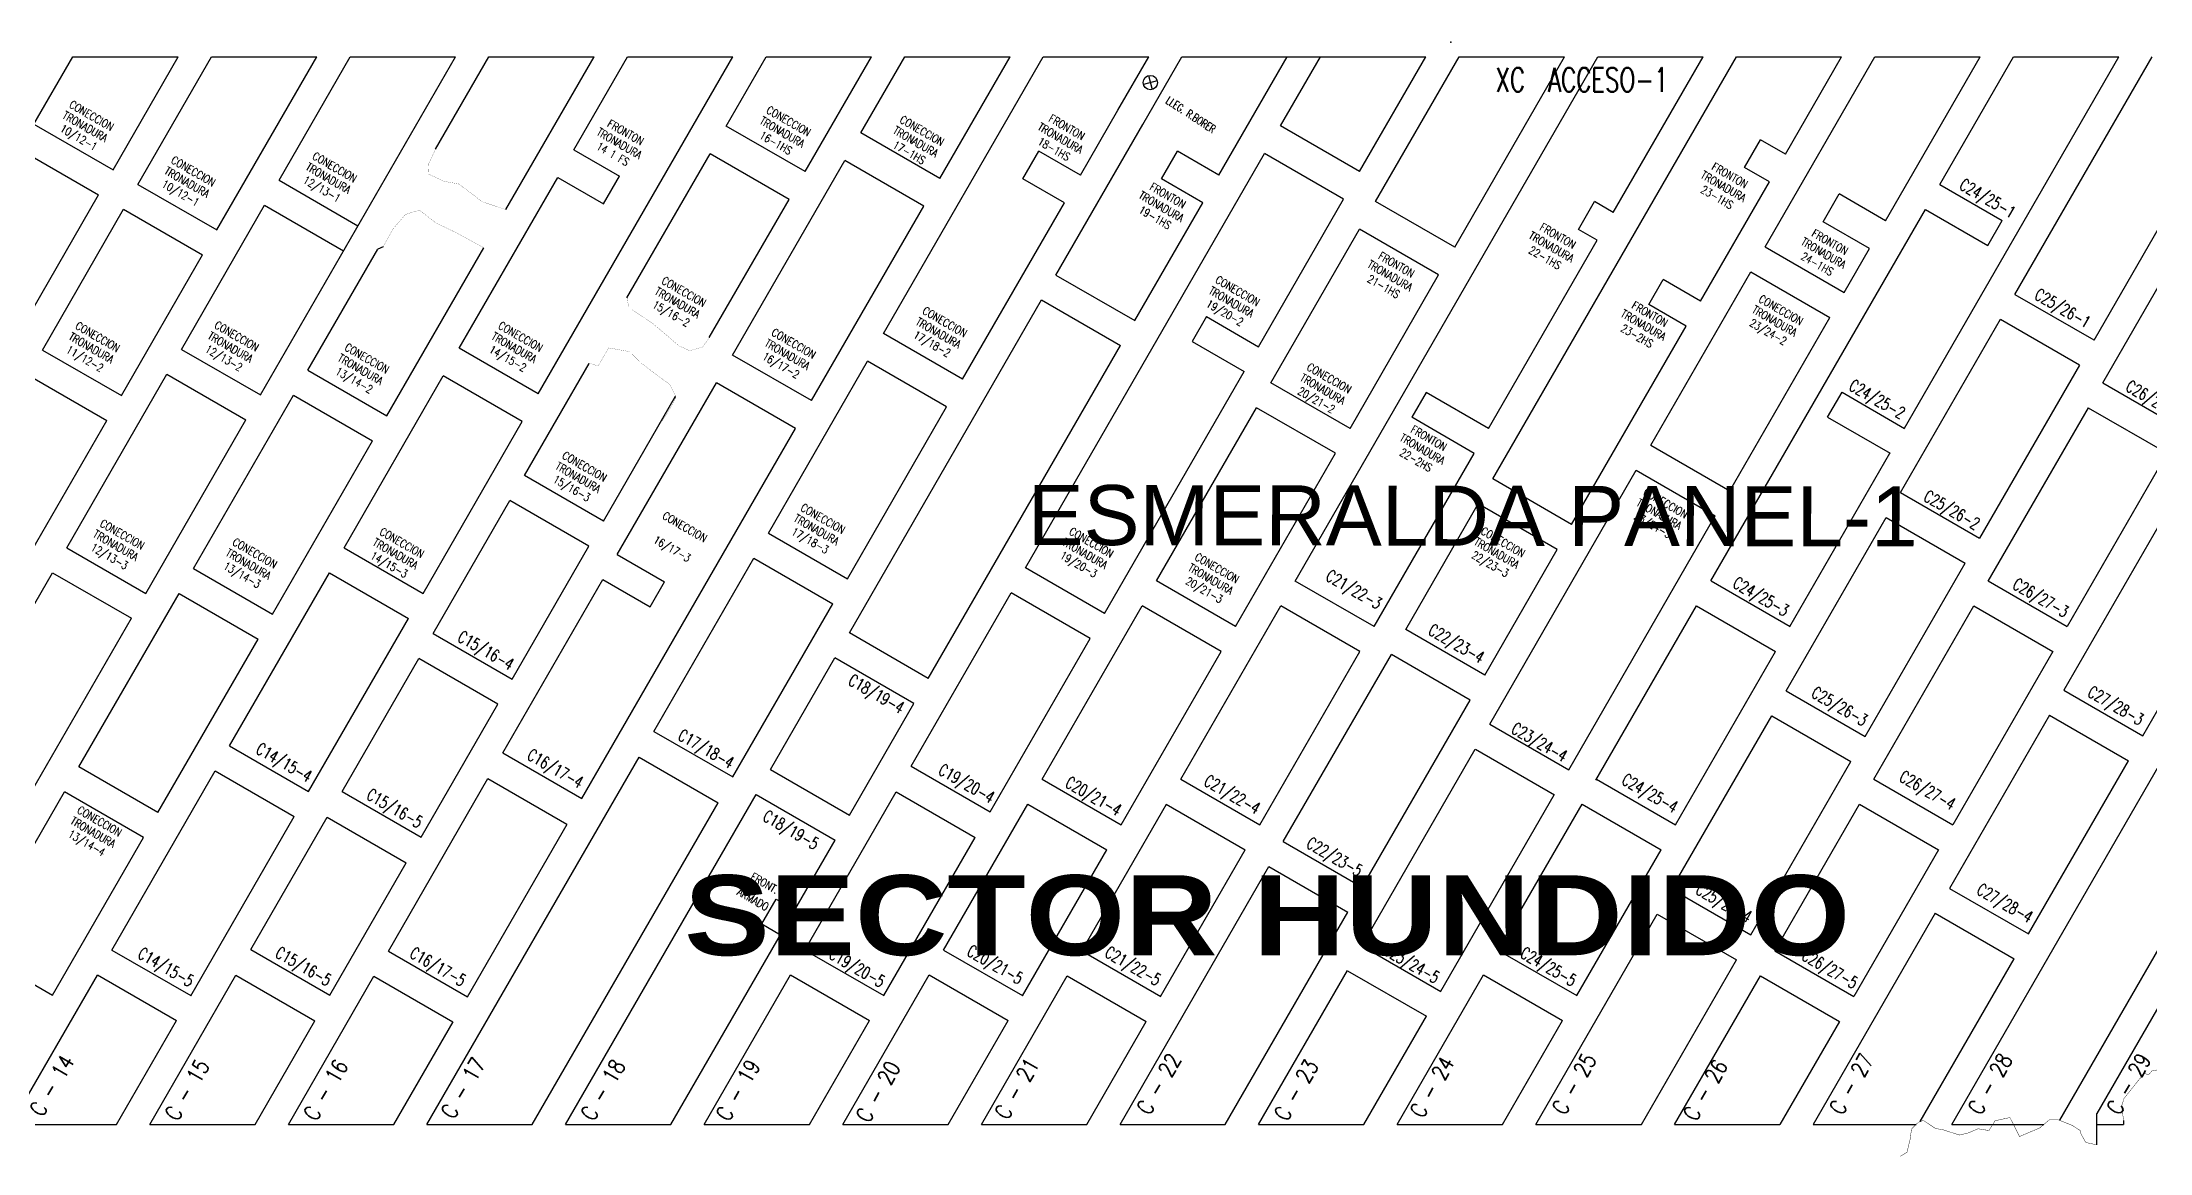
# Model space of a CAD drawing. Header units: millimetres. Extents: x -28 to 1943, y -5245 to 2752.
# Drawn here: x 1003.9 to 1267.3, y 2425.6 to 2564.3 of the extents above; entities that cross this region are included whole.
import ezdxf
from ezdxf.enums import TextEntityAlignment as Align

# ---------------------------------------------------------------- set-up
doc = ezdxf.new("R2010")
doc.units = ezdxf.units.MM
doc.linetypes.add('CONTINUA', pattern=[0])
doc.styles.add('ARIAL', font='arial.ttf')
doc.styles.add('ARIAL BLACK', font='')
doc.styles.add('ROMANS', font='romans.shx', dxfattribs={"width": 0.8})
doc.styles.add('ROMANT', font='romant.shx', dxfattribs={"height": 3})
doc.styles.get('ARIAL BLACK').set_extended_font_data('Arial Black')

msp = doc.modelspace()

# ---------------------------------------------------------------- linework, layer by layer
for points in [[(1002.875, 2554.08), (1007.745, 2562.515)], [(1002.875, 2554.08), (1007.745, 2562.515)], [(1007.745, 2562.515), (1020.911, 2562.515)], [(1007.745, 2562.515), (1020.911, 2562.515)], [(1012.75, 2548.379), (1020.911, 2562.515)], [(1012.75, 2548.379), (1020.911, 2562.515)], [(1015.868, 2546.579), (1025.068, 2562.515)], [(1015.868, 2546.579), (1025.068, 2562.515)], [(1025.068, 2562.515), (1038.234, 2562.515)], [(1025.068, 2562.515), (1038.234, 2562.515)], [(1025.742, 2540.878), (1038.234, 2562.515)], [(1025.742, 2540.878), (1038.234, 2562.515)], [(1031.16, 2520.268), (1055.552, 2562.515)], [(1031.16, 2520.268), (1055.552, 2562.515)], [(1033.49, 2547.098), (1042.39, 2562.515)], [(1033.49, 2547.098), (1042.39, 2562.515)], [(1042.39, 2562.515), (1055.552, 2562.515)], [(1042.39, 2562.515), (1055.552, 2562.515)], [(1053.034, 2550.955), (1059.708, 2562.515)], [(1053.034, 2550.955), (1059.708, 2562.515)], [(1059.708, 2562.515), (1072.872, 2562.515)], [(1059.708, 2562.515), (1072.872, 2562.515)], [(1061.848, 2543.421), (1072.872, 2562.515)], [(1061.848, 2543.421), (1072.872, 2562.515)], [(1065.89, 2520.421), (1090.193, 2562.515)], [(1065.89, 2520.421), (1090.193, 2562.515)], [(1070.319, 2550.893), (1077.029, 2562.515)], [(1070.319, 2550.893), (1077.029, 2562.515)], [(1077.029, 2562.515), (1090.193, 2562.515)], [(1077.029, 2562.515), (1090.193, 2562.515)], [(1089.358, 2553.869), (1094.35, 2562.515)], [(1089.358, 2553.869), (1094.35, 2562.515)], [(1094.35, 2562.515), (1107.515, 2562.515)], [(1094.35, 2562.515), (1107.515, 2562.515)], [(1099.232, 2548.169), (1107.515, 2562.515)], [(1099.232, 2548.169), (1107.515, 2562.515)], [(1106.181, 2553.004), (1111.672, 2562.515)], [(1106.181, 2553.004), (1111.672, 2562.515)], [(1109.037, 2527.951), (1128.993, 2562.515)], [(1109.037, 2527.951), (1128.993, 2562.515)], [(1111.672, 2562.515), (1124.836, 2562.515)], [(1111.672, 2562.515), (1124.836, 2562.515)], [(1116.054, 2547.304), (1124.836, 2562.515)], [(1116.054, 2547.304), (1124.836, 2562.515)], [(1128.993, 2562.515), (1142.156, 2562.515)], [(1128.993, 2562.515), (1142.156, 2562.515)], [(1138.315, 2555.862), (1142.156, 2562.515)], [(1138.315, 2555.862), (1142.156, 2562.515)], [(1141.433, 2554.062), (1146.313, 2562.515)], [(1141.433, 2554.062), (1146.313, 2562.515)], [(1146.313, 2562.515), (1176.791, 2562.515)], [(1146.313, 2562.515), (1176.791, 2562.515)], [(1150.942, 2547.744), (1159.47, 2562.515)], [(1150.942, 2547.744), (1159.47, 2562.515)], [(1158.641, 2553.878), (1163.627, 2562.515)], [(1158.641, 2553.878), (1163.627, 2562.515)], [(1160.465, 2497.024), (1198.276, 2562.515)], [(1160.465, 2497.024), (1198.276, 2562.515)], [(1168.513, 2548.178), (1176.791, 2562.515)], [(1168.513, 2548.178), (1176.791, 2562.515)], [(1170.513, 2544.441), (1180.948, 2562.515)], [(1170.513, 2544.441), (1180.948, 2562.515)], [(1180.391, 2538.737), (1194.119, 2562.515)], [(1180.391, 2538.737), (1194.119, 2562.515)], [(1180.948, 2562.515), (1194.119, 2562.515)], [(1180.948, 2562.515), (1194.119, 2562.515)], [(1185.144, 2509.787), (1215.586, 2562.515)], [(1185.144, 2509.787), (1215.586, 2562.515)], [(1198.276, 2562.515), (1211.429, 2562.515)], [(1198.276, 2562.515), (1211.429, 2562.515)], [(1200.205, 2543.074), (1211.429, 2562.515)], [(1200.205, 2543.074), (1211.429, 2562.515)], [(1215.586, 2562.515), (1228.741, 2562.515)], [(1215.586, 2562.515), (1228.741, 2562.515)], [(1219.192, 2538.775), (1232.898, 2562.515)], [(1219.192, 2538.775), (1232.898, 2562.515)], [(1221.72, 2550.354), (1228.741, 2562.515)], [(1221.72, 2550.354), (1228.741, 2562.515)], [(1232.898, 2562.515), (1246.061, 2562.515)], [(1232.898, 2562.515), (1246.061, 2562.515)], [(1234.231, 2542.025), (1246.061, 2562.515)], [(1234.231, 2542.025), (1246.061, 2562.515)], [(1236.584, 2516.101), (1263.381, 2562.515)], [(1236.584, 2516.101), (1263.381, 2562.515)], [(1241.012, 2546.569), (1250.218, 2562.515)], [(1241.012, 2546.569), (1250.218, 2562.515)], [(1250.218, 2562.515), (1263.381, 2562.515)], [(1250.218, 2562.515), (1263.381, 2562.515)], [(1250.403, 2532.836), (1267.538, 2562.515)], [(1250.403, 2532.836), (1267.538, 2562.515)], [(1260.293, 2527.126), (1280.724, 2562.515)], [(1260.293, 2527.126), (1280.724, 2562.515)], [(1261.37, 2521.791), (1284.881, 2562.515)], [(1261.37, 2521.791), (1284.881, 2562.515)], [(1142.134, 2560.167), (1142.601, 2558.429)], [(1142.134, 2560.167), (1142.601, 2558.429)], [(1143.236, 2559.531), (1141.498, 2559.064)], [(1143.236, 2559.531), (1141.498, 2559.064)], [(1133.626, 2547.739), (1138.316, 2555.861)], [(1133.626, 2547.739), (1138.316, 2555.861)], [(1002.875, 2554.08), (1012.75, 2548.379)], [(1002.875, 2554.08), (1012.75, 2548.379)], [(1099.232, 2548.169), (1089.358, 2553.869)], [(1099.232, 2548.169), (1089.358, 2553.869)], [(1116.054, 2547.304), (1106.181, 2553.004)], [(1116.054, 2547.304), (1106.181, 2553.004)], [(1130.572, 2535.25), (1141.433, 2554.061)], [(1130.572, 2535.25), (1141.433, 2554.061)], [(1168.513, 2548.178), (1158.641, 2553.878)], [(1168.513, 2548.178), (1158.641, 2553.878)], [(1216.602, 2548.69), (1218.602, 2552.154)], [(1216.602, 2548.69), (1218.602, 2552.154)], [(1221.72, 2550.354), (1218.602, 2552.154)], [(1221.72, 2550.354), (1218.602, 2552.154)], [(1001.075, 2550.962), (1010.95, 2545.261)], [(1001.075, 2550.962), (1010.95, 2545.261)], [(1070.319, 2550.893), (1076.035, 2547.593)], [(1070.319, 2550.893), (1076.035, 2547.593)], [(1076.969, 2532.41), (1087.358, 2550.405)], [(1076.969, 2532.41), (1087.358, 2550.405)], [(1097.232, 2544.705), (1087.358, 2550.405)], [(1097.232, 2544.705), (1087.358, 2550.405)], [(1090.162, 2525.258), (1104.181, 2549.54)], [(1090.162, 2525.258), (1104.181, 2549.54)], [(1114.054, 2543.84), (1104.181, 2549.54)], [(1114.054, 2543.84), (1104.181, 2549.54)], [(1126.43, 2547.275), (1128.43, 2550.739)], [(1126.43, 2547.275), (1128.43, 2550.739)], [(1126.763, 2498.665), (1156.641, 2550.414)], [(1126.763, 2498.665), (1156.641, 2550.414)], [(1133.626, 2547.739), (1128.43, 2550.739)], [(1133.626, 2547.739), (1128.43, 2550.739)], [(1143.746, 2547.28), (1145.746, 2550.744)], [(1143.746, 2547.28), (1145.746, 2550.744)], [(1150.942, 2547.744), (1145.746, 2550.744)], [(1150.942, 2547.744), (1145.746, 2550.744)], [(1166.513, 2544.714), (1156.641, 2550.414)], [(1166.513, 2544.714), (1156.641, 2550.414)], [(1033.49, 2547.098), (1043.36, 2541.399)], [(1033.49, 2547.098), (1043.36, 2541.399)], [(1056.017, 2526.122), (1068.319, 2547.429)], [(1056.017, 2526.122), (1068.319, 2547.429)], [(1068.319, 2547.429), (1074.035, 2544.129)], [(1068.319, 2547.429), (1074.035, 2544.129)], [(1074.035, 2544.129), (1076.035, 2547.593)], [(1074.035, 2544.129), (1076.035, 2547.593)], [(1131.626, 2544.275), (1126.43, 2547.275)], [(1131.626, 2544.275), (1126.43, 2547.275)], [(1148.942, 2544.28), (1143.746, 2547.28)], [(1148.942, 2544.28), (1143.746, 2547.28)], [(1211.115, 2531.986), (1219.72, 2546.89)], [(1211.115, 2531.986), (1219.72, 2546.89)], [(1219.72, 2546.89), (1216.602, 2548.69)], [(1219.72, 2546.89), (1216.602, 2548.69)], [(996.483, 2520.204), (1010.95, 2545.261)], [(996.483, 2520.204), (1010.95, 2545.261)], [(1015.866, 2546.58), (1025.742, 2540.878)], [(1015.866, 2546.58), (1025.742, 2540.878)], [(1087.259, 2527.43), (1097.232, 2544.705)], [(1087.259, 2527.43), (1097.232, 2544.705)], [(1118.91, 2522.25), (1131.626, 2544.275)], [(1118.91, 2522.25), (1131.626, 2544.275)], [(1140.439, 2529.553), (1148.942, 2544.28)], [(1140.439, 2529.553), (1148.942, 2544.28)], [(1155.883, 2526.301), (1166.513, 2544.714)], [(1155.883, 2526.301), (1166.513, 2544.714)], [(1180.391, 2538.737), (1170.513, 2544.441)], [(1180.391, 2538.737), (1170.513, 2544.441)], [(1195.867, 2540.959), (1197.867, 2544.424)], [(1195.867, 2540.959), (1197.867, 2544.424)], [(1200.205, 2543.074), (1197.867, 2544.424)], [(1200.205, 2543.074), (1197.867, 2544.424)], [(1226.429, 2541.911), (1228.429, 2545.375)], [(1226.429, 2541.911), (1228.429, 2545.375)], [(1234.231, 2542.025), (1228.429, 2545.375)], [(1234.231, 2542.025), (1228.429, 2545.375)], [(1241.021, 2546.564), (1248.806, 2542.069)], [(1241.021, 2546.564), (1248.806, 2542.069)], [(1003.918, 2525.881), (1014.068, 2543.461)], [(1003.918, 2525.881), (1014.068, 2543.461)], [(1014.068, 2543.461), (1023.942, 2537.76)], [(1014.068, 2543.461), (1023.942, 2537.76)], [(1021.29, 2525.967), (1031.69, 2543.98)], [(1021.29, 2525.967), (1031.69, 2543.98)], [(1031.69, 2543.98), (1041.56, 2538.281)], [(1031.69, 2543.98), (1041.56, 2538.281)], [(1100.035, 2519.558), (1114.054, 2543.84)], [(1100.035, 2519.558), (1114.054, 2543.84)], [(1212.412, 2497.033), (1239.212, 2543.452)], [(1212.412, 2497.033), (1239.212, 2543.452)], [(1232.231, 2538.561), (1226.429, 2541.911)], [(1232.231, 2538.561), (1226.429, 2541.911)], [(1239.221, 2543.446), (1247.006, 2538.952)], [(1239.221, 2543.446), (1247.006, 2538.952)], [(1247.006, 2538.952), (1248.806, 2542.069)], [(1247.006, 2538.952), (1248.806, 2542.069)], [(1157.439, 2521.797), (1168.513, 2540.977)], [(1157.439, 2521.797), (1168.513, 2540.977)], [(1178.391, 2535.273), (1168.513, 2540.977)], [(1178.391, 2535.273), (1168.513, 2540.977)], [(1184.627, 2516.092), (1198.205, 2539.609)], [(1184.627, 2516.092), (1198.205, 2539.609)], [(1198.205, 2539.609), (1195.867, 2540.959)], [(1198.205, 2539.609), (1195.867, 2540.959)], [(1013.792, 2520.18), (1023.942, 2537.76)], [(1013.792, 2520.18), (1023.942, 2537.76)], [(1037.108, 2523.37), (1045.84, 2538.494)], [(1037.108, 2523.37), (1045.84, 2538.494)], [(1046.485, 2538.756), (1045.84, 2538.494)], [(1046.485, 2538.756), (1045.84, 2538.494)], [(1046.981, 2517.67), (1059.093, 2538.648)], [(1046.981, 2517.67), (1059.093, 2538.648)], [(1219.192, 2538.775), (1229.064, 2533.075)], [(1219.192, 2538.775), (1229.064, 2533.075)], [(1229.064, 2533.075), (1232.231, 2538.561)], [(1229.064, 2533.075), (1232.231, 2538.561)], [(1130.572, 2535.25), (1140.439, 2529.553)], [(1130.572, 2535.25), (1140.439, 2529.553)], [(1167.318, 2516.094), (1178.391, 2535.273)], [(1167.318, 2516.094), (1178.391, 2535.273)], [(1204.639, 2531.568), (1206.439, 2534.686)], [(1204.639, 2531.568), (1206.439, 2534.686)], [(1204.882, 2513.989), (1217.392, 2535.657)], [(1204.882, 2513.989), (1217.392, 2535.657)], [(1211.115, 2531.986), (1206.439, 2534.686)], [(1211.115, 2531.986), (1206.439, 2534.686)], [(1217.392, 2535.657), (1227.264, 2529.957)], [(1217.392, 2535.657), (1227.264, 2529.957)], [(1104.757, 2490.537), (1128.772, 2532.132)], [(1104.757, 2490.537), (1128.772, 2532.132)], [(1128.772, 2532.132), (1138.639, 2526.435)], [(1128.772, 2532.132), (1138.639, 2526.435)], [(1209.315, 2528.868), (1204.639, 2531.568)], [(1209.315, 2528.868), (1204.639, 2531.568)], [(1250.401, 2532.837), (1260.274, 2527.137)], [(1250.401, 2532.837), (1260.274, 2527.137)], [(1149.381, 2530.055), (1147.58, 2526.938)], [(1149.381, 2530.055), (1147.58, 2526.938)], [(1149.381, 2530.055), (1155.883, 2526.301)], [(1149.381, 2530.055), (1155.883, 2526.301)], [(1195.01, 2504.09), (1209.315, 2528.868)], [(1195.01, 2504.09), (1209.315, 2528.868)], [(1214.754, 2508.289), (1227.264, 2529.957)], [(1214.754, 2508.289), (1227.264, 2529.957)], [(1236.103, 2508.069), (1248.603, 2529.718)], [(1236.103, 2508.069), (1248.603, 2529.718)], [(1248.601, 2529.719), (1258.474, 2524.019)], [(1248.601, 2529.719), (1258.474, 2524.019)], [(1003.918, 2525.881), (1013.792, 2520.18)], [(1003.918, 2525.881), (1013.792, 2520.18)], [(1021.29, 2525.967), (1031.16, 2520.268)], [(1021.29, 2525.967), (1031.16, 2520.268)], [(1065.89, 2520.421), (1056.017, 2526.122)], [(1065.89, 2520.421), (1056.017, 2526.122)], [(1118.91, 2522.25), (1109.037, 2527.951)], [(1118.91, 2522.25), (1109.037, 2527.951)], [(1114.624, 2484.84), (1138.639, 2526.435)], [(1114.624, 2484.84), (1138.639, 2526.435)], [(1147.58, 2526.938), (1154.083, 2523.184)], [(1147.58, 2526.938), (1154.083, 2523.184)], [(1037.108, 2523.37), (1046.981, 2517.67)], [(1037.108, 2523.37), (1046.981, 2517.67)], [(1064.149, 2510.205), (1072.24, 2524.219)], [(1064.149, 2510.205), (1072.24, 2524.219)], [(1100.035, 2519.558), (1090.162, 2525.258)], [(1100.035, 2519.558), (1090.162, 2525.258)], [(1094.637, 2503.009), (1107.037, 2524.487)], [(1094.637, 2503.009), (1107.037, 2524.487)], [(1116.91, 2518.786), (1107.037, 2524.487)], [(1116.91, 2518.786), (1107.037, 2524.487)], [(1136.636, 2492.964), (1154.083, 2523.184)], [(1136.636, 2492.964), (1154.083, 2523.184)], [(1245.993, 2502.359), (1258.493, 2524.008)], [(1245.993, 2502.359), (1258.493, 2524.008)], [(1002.118, 2522.763), (1011.992, 2517.062)], [(1002.118, 2522.763), (1011.992, 2517.062)], [(1006.979, 2501.18), (1019.49, 2522.849)], [(1006.979, 2501.18), (1019.49, 2522.849)], [(1019.49, 2522.849), (1029.36, 2517.15)], [(1019.49, 2522.849), (1029.36, 2517.15)], [(1041.617, 2501.179), (1054.017, 2522.658)], [(1041.617, 2501.179), (1054.017, 2522.658)], [(1063.89, 2516.957), (1054.017, 2522.658)], [(1063.89, 2516.957), (1054.017, 2522.658)], [(1075.762, 2500.316), (1088.162, 2521.794)], [(1075.762, 2500.316), (1088.162, 2521.794)], [(1098.035, 2516.094), (1088.162, 2521.794)], [(1098.035, 2516.094), (1088.162, 2521.794)], [(1167.318, 2516.094), (1157.439, 2521.797)], [(1167.318, 2516.094), (1157.439, 2521.797)], [(1176.835, 2520.591), (1175.035, 2517.473)], [(1176.835, 2520.591), (1175.035, 2517.473)], [(1184.627, 2516.092), (1176.835, 2520.591)], [(1184.627, 2516.092), (1176.835, 2520.591)], [(1226.99, 2517.483), (1228.79, 2520.601)], [(1226.99, 2517.483), (1228.79, 2520.601)], [(1228.79, 2520.601), (1236.593, 2516.096)], [(1228.79, 2520.601), (1236.593, 2516.096)], [(1261.362, 2521.796), (1271.234, 2516.096)], [(1261.362, 2521.796), (1271.234, 2516.096)], [(1022.797, 2498.582), (1035.308, 2520.252)], [(1022.797, 2498.582), (1035.308, 2520.252)], [(1035.308, 2520.252), (1045.181, 2514.552)], [(1035.308, 2520.252), (1045.181, 2514.552)], [(1074.023, 2504.504), (1083.04, 2520.122)], [(1074.023, 2504.504), (1083.04, 2520.122)], [(1104.51, 2497.309), (1116.91, 2518.786)], [(1104.51, 2497.309), (1116.91, 2518.786)], [(1143.138, 2497.027), (1155.639, 2518.68)], [(1143.138, 2497.027), (1155.639, 2518.68)], [(1165.518, 2512.976), (1155.639, 2518.68)], [(1165.518, 2512.976), (1155.639, 2518.68)], [(1247.07, 2497.023), (1259.57, 2518.673)], [(1247.07, 2497.023), (1259.57, 2518.673)], [(1259.562, 2518.678), (1269.434, 2512.978)], [(1259.562, 2518.678), (1269.434, 2512.978)], [(999.492, 2495.412), (1011.992, 2517.062)], [(999.492, 2495.412), (1011.992, 2517.062)], [(1016.849, 2495.481), (1029.36, 2517.15)], [(1016.849, 2495.481), (1029.36, 2517.15)], [(1051.49, 2495.479), (1063.89, 2516.957)], [(1051.49, 2495.479), (1063.89, 2516.957)], [(1071.334, 2469.847), (1098.035, 2516.094)], [(1071.334, 2469.847), (1098.035, 2516.094)], [(1182.827, 2512.974), (1175.035, 2517.473)], [(1182.827, 2512.974), (1175.035, 2517.473)], [(1226.99, 2517.483), (1234.793, 2512.978)], [(1226.99, 2517.483), (1234.793, 2512.978)], [(1032.669, 2492.882), (1045.181, 2514.552)], [(1032.669, 2492.882), (1045.181, 2514.552)], [(1153.017, 2491.323), (1165.518, 2512.976)], [(1153.017, 2491.323), (1165.518, 2512.976)], [(1170.33, 2491.328), (1182.827, 2512.974)], [(1170.33, 2491.328), (1182.827, 2512.974)], [(1204.882, 2513.989), (1214.754, 2508.289)], [(1204.882, 2513.989), (1214.754, 2508.289)], [(1222.284, 2491.333), (1234.784, 2512.983)], [(1222.284, 2491.333), (1234.784, 2512.983)], [(1269.434, 2512.978), (1256.934, 2491.328)], [(1269.434, 2512.978), (1256.934, 2491.328)], [(1074.023, 2504.504), (1064.149, 2510.205)], [(1074.023, 2504.504), (1064.149, 2510.205)], [(1184.766, 2479.147), (1203.082, 2510.872)], [(1184.766, 2479.147), (1203.082, 2510.872)], [(1203.082, 2510.872), (1212.954, 2505.172)], [(1203.082, 2510.872), (1212.954, 2505.172)], [(1195.01, 2504.09), (1185.144, 2509.787)], [(1195.01, 2504.09), (1185.144, 2509.787)], [(1236.113, 2508.063), (1245.985, 2502.363)], [(1236.113, 2508.063), (1245.985, 2502.363)], [(1052.755, 2490.471), (1062.349, 2507.087)], [(1052.755, 2490.471), (1062.349, 2507.087)], [(1072.223, 2501.386), (1062.349, 2507.087)], [(1072.223, 2501.386), (1062.349, 2507.087)], [(1174.278, 2490.967), (1183.344, 2506.669)], [(1174.278, 2490.967), (1183.344, 2506.669)], [(1193.21, 2500.973), (1183.344, 2506.669)], [(1193.21, 2500.973), (1183.344, 2506.669)], [(1194.638, 2473.447), (1212.954, 2505.172)], [(1194.638, 2473.447), (1212.954, 2505.172)], [(1221.804, 2483.301), (1234.303, 2504.951)], [(1221.804, 2483.301), (1234.303, 2504.951)], [(1234.313, 2504.946), (1244.185, 2499.246)], [(1234.313, 2504.946), (1244.185, 2499.246)], [(1269.009, 2505.042), (1256.509, 2483.393)], [(1269.009, 2505.042), (1256.509, 2483.393)], [(1094.637, 2503.009), (1104.51, 2497.309)], [(1094.637, 2503.009), (1104.51, 2497.309)], [(1006.979, 2501.18), (1016.849, 2495.481)], [(1006.979, 2501.18), (1016.849, 2495.481)], [(1041.617, 2501.179), (1051.49, 2495.479)], [(1041.617, 2501.179), (1051.49, 2495.479)], [(1062.629, 2484.77), (1072.223, 2501.386)], [(1062.629, 2484.77), (1072.223, 2501.386)], [(1075.762, 2500.316), (1081.651, 2496.916)], [(1075.762, 2500.316), (1081.651, 2496.916)], [(1080.337, 2478.24), (1092.837, 2499.891)], [(1080.337, 2478.24), (1092.837, 2499.891)], [(1092.837, 2499.891), (1102.71, 2494.191)], [(1092.837, 2499.891), (1102.71, 2494.191)], [(1184.144, 2485.271), (1193.21, 2500.973)], [(1184.144, 2485.271), (1193.21, 2500.973)], [(1266.383, 2477.692), (1278.883, 2499.342)], [(1266.383, 2477.692), (1278.883, 2499.342)], [(992.69, 2476.43), (1005.179, 2498.062)], [(992.69, 2476.43), (1005.179, 2498.062)], [(1005.179, 2498.062), (1015.049, 2492.363)], [(1005.179, 2498.062), (1015.049, 2492.363)], [(1022.797, 2498.582), (1032.669, 2492.882)], [(1022.797, 2498.582), (1032.669, 2492.882)], [(1027.318, 2476.412), (1039.817, 2498.062)], [(1027.318, 2476.412), (1039.817, 2498.062)], [(1039.817, 2498.062), (1049.69, 2492.361)], [(1039.817, 2498.062), (1049.69, 2492.361)], [(1061.461, 2475.547), (1073.962, 2497.199)], [(1061.461, 2475.547), (1073.962, 2497.199)], [(1073.962, 2497.199), (1079.851, 2493.799)], [(1073.962, 2497.199), (1079.851, 2493.799)], [(1079.851, 2493.799), (1081.651, 2496.916)], [(1079.851, 2493.799), (1081.651, 2496.916)], [(1136.636, 2492.964), (1126.763, 2498.665)], [(1136.636, 2492.964), (1126.763, 2498.665)], [(1153.017, 2491.323), (1143.138, 2497.027)], [(1153.017, 2491.323), (1143.138, 2497.027)], [(1170.33, 2491.328), (1160.465, 2497.024)], [(1170.33, 2491.328), (1160.465, 2497.024)], [(1212.421, 2497.027), (1222.293, 2491.327)], [(1212.421, 2497.027), (1222.293, 2491.327)], [(1231.686, 2477.596), (1244.193, 2499.241)], [(1231.686, 2477.596), (1244.193, 2499.241)], [(1247.062, 2497.027), (1256.934, 2491.327)], [(1247.062, 2497.027), (1256.934, 2491.327)], [(1008.497, 2473.813), (1020.997, 2495.464)], [(1008.497, 2473.813), (1020.997, 2495.464)], [(1020.997, 2495.464), (1030.869, 2489.764)], [(1020.997, 2495.464), (1030.869, 2489.764)], [(1090.21, 2472.54), (1102.71, 2494.191)], [(1090.21, 2472.54), (1102.71, 2494.191)], [(1112.463, 2473.896), (1124.963, 2495.547)], [(1112.463, 2473.896), (1124.963, 2495.547)], [(1134.836, 2489.847), (1124.963, 2495.547)], [(1134.836, 2489.847), (1124.963, 2495.547)], [(1002.56, 2470.731), (1015.049, 2492.363)], [(1002.56, 2470.731), (1015.049, 2492.363)], [(1037.191, 2470.712), (1049.69, 2492.361)], [(1037.191, 2470.712), (1049.69, 2492.361)], [(1128.838, 2472.259), (1141.338, 2493.909)], [(1128.838, 2472.259), (1141.338, 2493.909)], [(1151.217, 2488.205), (1141.338, 2493.909)], [(1151.217, 2488.205), (1141.338, 2493.909)], [(1146.165, 2472.255), (1158.665, 2493.906)], [(1146.165, 2472.255), (1158.665, 2493.906)], [(1168.53, 2488.211), (1158.665, 2493.906)], [(1168.53, 2488.211), (1158.665, 2493.906)], [(1198.04, 2472.139), (1210.612, 2493.915)], [(1198.04, 2472.139), (1210.612, 2493.915)], [(1210.621, 2493.91), (1220.493, 2488.21)], [(1210.621, 2493.91), (1220.493, 2488.21)], [(1232.77, 2472.254), (1245.27, 2493.905)], [(1232.77, 2472.254), (1245.27, 2493.905)], [(1242.506, 2429.135), (1279.903, 2493.909)], [(1242.506, 2429.135), (1279.903, 2493.909)], [(1245.262, 2493.91), (1255.134, 2488.21)], [(1245.262, 2493.91), (1255.134, 2488.21)], [(1018.369, 2468.113), (1030.869, 2489.764)], [(1018.369, 2468.113), (1030.869, 2489.764)], [(1052.755, 2490.471), (1062.629, 2484.77)], [(1052.755, 2490.471), (1062.629, 2484.77)], [(1114.624, 2484.84), (1104.757, 2490.537)], [(1114.624, 2484.84), (1104.757, 2490.537)], [(1122.335, 2468.196), (1134.836, 2489.847)], [(1122.335, 2468.196), (1134.836, 2489.847)], [(1184.144, 2485.271), (1174.278, 2490.967)], [(1184.144, 2485.271), (1174.278, 2490.967)], [(1041.362, 2470.737), (1050.955, 2487.353)], [(1041.362, 2470.737), (1050.955, 2487.353)], [(1060.829, 2481.653), (1050.955, 2487.353)], [(1060.829, 2481.653), (1050.955, 2487.353)], [(1094.901, 2473.465), (1102.957, 2487.419)], [(1094.901, 2473.465), (1102.957, 2487.419)], [(1112.824, 2481.722), (1102.957, 2487.419)], [(1112.824, 2481.722), (1102.957, 2487.419)], [(1138.718, 2466.555), (1151.217, 2488.205)], [(1138.718, 2466.555), (1151.217, 2488.205)], [(1156.03, 2466.56), (1168.53, 2488.211)], [(1156.03, 2466.56), (1168.53, 2488.211)], [(1158.978, 2464.466), (1172.478, 2487.849)], [(1158.978, 2464.466), (1172.478, 2487.849)], [(1182.344, 2482.153), (1172.478, 2487.849)], [(1182.344, 2482.153), (1172.478, 2487.849)], [(1207.984, 2466.565), (1220.484, 2488.215)], [(1207.984, 2466.565), (1220.484, 2488.215)], [(1255.134, 2488.21), (1242.634, 2466.56)], [(1255.134, 2488.21), (1242.634, 2466.56)], [(1289.774, 2488.21), (1255.963, 2429.647)], [(1289.774, 2488.21), (1255.963, 2429.647)], [(1051.236, 2465.037), (1060.829, 2481.653)], [(1051.236, 2465.037), (1060.829, 2481.653)], [(1104.768, 2467.768), (1112.824, 2481.722)], [(1104.768, 2467.768), (1112.824, 2481.722)], [(1168.844, 2458.77), (1182.344, 2482.153)], [(1168.844, 2458.77), (1182.344, 2482.153)], [(1221.813, 2483.296), (1231.686, 2477.596)], [(1221.813, 2483.296), (1231.686, 2477.596)], [(1080.332, 2478.243), (1090.204, 2472.543)], [(1080.332, 2478.243), (1090.204, 2472.543)], [(1184.773, 2479.143), (1194.646, 2473.443)], [(1184.773, 2479.143), (1194.646, 2473.443)], [(1207.504, 2458.534), (1220.004, 2480.184)], [(1207.504, 2458.534), (1220.004, 2480.184)], [(1220.013, 2480.178), (1229.886, 2474.478)], [(1220.013, 2480.178), (1229.886, 2474.478)], [(1254.709, 2480.275), (1242.21, 2458.625)], [(1254.709, 2480.275), (1242.21, 2458.625)], [(1289.35, 2480.275), (1260.61, 2430.495)], [(1289.35, 2480.275), (1260.61, 2430.495)], [(1027.314, 2476.414), (1037.187, 2470.714)], [(1027.314, 2476.414), (1037.187, 2470.714)], [(1168.782, 2451.462), (1182.966, 2476.029)], [(1168.782, 2451.462), (1182.966, 2476.029)], [(1182.975, 2476.024), (1192.848, 2470.324)], [(1182.975, 2476.024), (1192.848, 2470.324)], [(1018.369, 2468.113), (1008.497, 2473.813)], [(1018.369, 2468.113), (1008.497, 2473.813)], [(1012.6, 2450.92), (1025.529, 2473.314)], [(1012.6, 2450.92), (1025.529, 2473.314)], [(1025.531, 2473.312), (1035.402, 2467.614)], [(1025.531, 2473.312), (1035.402, 2467.614)], [(1051.98, 2429.125), (1078.481, 2475.026)], [(1051.98, 2429.125), (1078.481, 2475.026)], [(1061.457, 2475.55), (1071.329, 2469.85)], [(1061.457, 2475.55), (1071.329, 2469.85)], [(1078.476, 2475.029), (1088.348, 2469.329)], [(1078.476, 2475.029), (1088.348, 2469.329)], [(1094.901, 2473.465), (1104.768, 2467.768)], [(1094.901, 2473.465), (1104.768, 2467.768)], [(1112.463, 2473.896), (1122.335, 2468.196)], [(1112.463, 2473.896), (1122.335, 2468.196)], [(1217.395, 2452.824), (1229.894, 2474.474)], [(1217.395, 2452.824), (1229.894, 2474.474)], [(1252.084, 2452.925), (1264.583, 2474.575)], [(1252.084, 2452.925), (1264.583, 2474.575)], [(995.308, 2450.97), (1006.697, 2470.696)], [(995.308, 2450.97), (1006.697, 2470.696)], [(1016.569, 2464.996), (1006.697, 2470.696)], [(1016.569, 2464.996), (1006.697, 2470.696)], [(1041.362, 2470.737), (1051.236, 2465.037)], [(1041.362, 2470.737), (1051.236, 2465.037)], [(1047.159, 2450.78), (1059.601, 2472.336)], [(1047.159, 2450.78), (1059.601, 2472.336)], [(1059.601, 2472.336), (1069.474, 2466.636)], [(1059.601, 2472.336), (1069.474, 2466.636)], [(1069.301, 2429.125), (1093.101, 2470.347)], [(1069.301, 2429.125), (1093.101, 2470.347)], [(1093.101, 2470.347), (1102.968, 2464.65)], [(1093.101, 2470.347), (1102.968, 2464.65)], [(1099.199, 2450.923), (1110.607, 2470.681)], [(1099.199, 2450.923), (1110.607, 2470.681)], [(1110.607, 2470.681), (1120.48, 2464.981)], [(1110.607, 2470.681), (1120.48, 2464.981)], [(1128.838, 2472.259), (1138.711, 2466.559)], [(1128.838, 2472.259), (1138.711, 2466.559)], [(1146.159, 2472.259), (1156.032, 2466.559)], [(1146.159, 2472.259), (1156.032, 2466.559)], [(1178.654, 2445.762), (1192.838, 2470.33)], [(1178.654, 2445.762), (1192.838, 2470.33)], [(1198.121, 2472.259), (1207.993, 2466.559)], [(1198.121, 2472.259), (1207.993, 2466.559)], [(1232.762, 2472.259), (1242.634, 2466.559)], [(1232.762, 2472.259), (1242.634, 2466.559)], [(1065.144, 2429.125), (1088.348, 2469.329)], [(1065.144, 2429.125), (1088.348, 2469.329)], [(1116.52, 2450.923), (1127.038, 2469.141)], [(1116.52, 2450.923), (1127.038, 2469.141)], [(1127.038, 2469.141), (1136.911, 2463.441)], [(1127.038, 2469.141), (1136.911, 2463.441)], [(1133.791, 2450.821), (1144.365, 2469.138)], [(1133.791, 2450.821), (1144.365, 2469.138)], [(1144.359, 2469.141), (1154.232, 2463.441)], [(1144.359, 2469.141), (1154.232, 2463.441)], [(1185.793, 2450.928), (1196.312, 2469.147)], [(1185.793, 2450.928), (1196.312, 2469.147)], [(1196.321, 2469.141), (1206.193, 2463.441)], [(1196.321, 2469.141), (1206.193, 2463.441)], [(1220.395, 2450.82), (1230.97, 2469.137)], [(1220.395, 2450.82), (1230.97, 2469.137)], [(1230.962, 2469.141), (1240.834, 2463.441)], [(1230.962, 2469.141), (1240.834, 2463.441)], [(1022.473, 2445.22), (1035.402, 2467.613)], [(1022.473, 2445.22), (1035.402, 2467.613)], [(1029.969, 2451.004), (1039.506, 2467.523)], [(1029.969, 2451.004), (1039.506, 2467.523)], [(1039.506, 2467.523), (1049.38, 2461.823)], [(1039.506, 2467.523), (1049.38, 2461.823)], [(1057.034, 2445.079), (1069.479, 2466.633)], [(1057.034, 2445.079), (1069.479, 2466.633)], [(1005.181, 2445.27), (1016.569, 2464.996)], [(1005.181, 2445.27), (1016.569, 2464.996)], [(1097.943, 2455.947), (1102.968, 2464.65)], [(1097.943, 2455.947), (1102.968, 2464.65)], [(1109.072, 2445.223), (1120.48, 2464.981)], [(1109.072, 2445.223), (1120.48, 2464.981)], [(1126.399, 2445.219), (1136.918, 2463.438)], [(1126.399, 2445.219), (1136.918, 2463.438)], [(1143.655, 2445.126), (1154.23, 2463.442)], [(1143.655, 2445.126), (1154.23, 2463.442)], [(1158.98, 2464.465), (1168.852, 2458.765)], [(1158.98, 2464.465), (1168.852, 2458.765)], [(1195.665, 2445.228), (1206.184, 2463.447)], [(1195.665, 2445.228), (1206.184, 2463.447)], [(1240.834, 2463.442), (1230.259, 2445.126)], [(1240.834, 2463.442), (1230.259, 2445.126)], [(1039.843, 2445.303), (1049.38, 2461.823)], [(1039.843, 2445.303), (1049.38, 2461.823)], [(1138.579, 2429.134), (1157.178, 2461.348)], [(1138.579, 2429.134), (1157.178, 2461.348)], [(1157.18, 2461.347), (1167.052, 2455.647)], [(1157.18, 2461.347), (1167.052, 2455.647)], [(1093.804, 2454.179), (1095.604, 2457.297)], [(1093.804, 2454.179), (1095.604, 2457.297)], [(1095.604, 2457.297), (1097.943, 2455.947)], [(1095.604, 2457.297), (1097.943, 2455.947)], [(1207.514, 2458.529), (1217.386, 2452.829)], [(1207.514, 2458.529), (1217.386, 2452.829)], [(1242.21, 2458.625), (1252.083, 2452.925)], [(1242.21, 2458.625), (1252.083, 2452.925)], [(1151.734, 2429.134), (1167.044, 2455.652)], [(1151.734, 2429.134), (1167.044, 2455.652)], [(1190.531, 2429.135), (1205.704, 2455.416)], [(1190.531, 2429.135), (1205.704, 2455.416)], [(1205.714, 2455.411), (1215.586, 2449.711)], [(1205.714, 2455.411), (1215.586, 2449.711)], [(1240.41, 2455.508), (1225.183, 2429.135)], [(1240.41, 2455.508), (1225.183, 2429.135)], [(1240.41, 2455.507), (1250.283, 2449.807)], [(1240.41, 2455.507), (1250.283, 2449.807)], [(1082.457, 2429.125), (1096.143, 2452.829)], [(1082.457, 2429.125), (1096.143, 2452.829)], [(1093.804, 2454.179), (1096.143, 2452.829)], [(1093.804, 2454.179), (1096.143, 2452.829)], [(995.31, 2450.969), (1005.181, 2445.27)], [(995.31, 2450.969), (1005.181, 2445.27)], [(1012.596, 2450.922), (1022.469, 2445.222)], [(1012.596, 2450.922), (1022.469, 2445.222)], [(1029.969, 2451.004), (1039.843, 2445.303)], [(1029.969, 2451.004), (1039.843, 2445.303)], [(1047.157, 2450.782), (1057.029, 2445.082)], [(1047.157, 2450.782), (1057.029, 2445.082)], [(1099.199, 2450.923), (1109.072, 2445.223)], [(1099.199, 2450.923), (1109.072, 2445.223)], [(1116.52, 2450.923), (1126.393, 2445.223)], [(1116.52, 2450.923), (1126.393, 2445.223)], [(1133.784, 2450.825), (1143.657, 2445.125)], [(1133.784, 2450.825), (1143.657, 2445.125)], [(1168.79, 2451.457), (1178.663, 2445.757)], [(1168.79, 2451.457), (1178.663, 2445.757)], [(1185.802, 2450.923), (1195.675, 2445.223)], [(1185.802, 2450.923), (1195.675, 2445.223)], [(1203.718, 2429.135), (1215.595, 2449.706)], [(1203.718, 2429.135), (1215.595, 2449.706)], [(1220.387, 2450.825), (1230.259, 2445.125)], [(1220.387, 2450.825), (1230.259, 2445.125)], [(1238.549, 2429.481), (1250.284, 2449.807)], [(1238.549, 2429.481), (1250.284, 2449.807)], [(1000.016, 2429.125), (1010.8, 2447.802)], [(1000.016, 2429.125), (1010.8, 2447.802)], [(1010.796, 2447.804), (1020.669, 2442.104)], [(1010.796, 2447.804), (1020.669, 2442.104)], [(1017.337, 2429.125), (1028.113, 2447.79)], [(1017.337, 2429.125), (1028.113, 2447.79)], [(1028.113, 2447.79), (1037.985, 2442.09)], [(1028.113, 2447.79), (1037.985, 2442.09)], [(1034.659, 2429.125), (1045.359, 2447.662)], [(1034.659, 2429.125), (1045.359, 2447.662)], [(1045.357, 2447.664), (1055.229, 2441.964)], [(1045.357, 2447.664), (1055.229, 2441.964)], [(1086.614, 2429.125), (1097.399, 2447.805)], [(1086.614, 2429.125), (1097.399, 2447.805)], [(1097.399, 2447.805), (1107.272, 2442.105)], [(1097.399, 2447.805), (1107.272, 2442.105)], [(1103.935, 2429.125), (1114.72, 2447.805)], [(1103.935, 2429.125), (1114.72, 2447.805)], [(1114.72, 2447.805), (1124.593, 2442.105)], [(1114.72, 2447.805), (1124.593, 2442.105)], [(1121.269, 2429.134), (1131.991, 2447.704)], [(1121.269, 2429.134), (1131.991, 2447.704)], [(1131.984, 2447.708), (1141.857, 2442.008)], [(1131.984, 2447.708), (1141.857, 2442.008)], [(1155.891, 2429.134), (1166.982, 2448.344)], [(1155.891, 2429.134), (1166.982, 2448.344)], [(1166.99, 2448.339), (1176.863, 2442.639)], [(1166.99, 2448.339), (1176.863, 2442.639)], [(1173.211, 2429.134), (1183.993, 2447.81)], [(1173.211, 2429.134), (1183.993, 2447.81)], [(1184.002, 2447.805), (1193.875, 2442.105)], [(1184.002, 2447.805), (1193.875, 2442.105)], [(1207.875, 2429.135), (1218.595, 2447.703)], [(1207.875, 2429.135), (1218.595, 2447.703)], [(1218.587, 2447.708), (1228.459, 2442.008)], [(1218.587, 2447.708), (1228.459, 2442.008)], [(1013.18, 2429.125), (1020.673, 2442.102)], [(1013.18, 2429.125), (1020.673, 2442.102)], [(1030.502, 2429.125), (1037.985, 2442.09)], [(1030.502, 2429.125), (1037.985, 2442.09)], [(1047.823, 2429.125), (1055.234, 2441.961)], [(1047.823, 2429.125), (1055.234, 2441.961)], [(1099.778, 2429.125), (1107.272, 2442.105)], [(1099.778, 2429.125), (1107.272, 2442.105)], [(1117.113, 2429.134), (1124.599, 2442.101)], [(1117.113, 2429.134), (1124.599, 2442.101)], [(1134.422, 2429.134), (1141.855, 2442.009)], [(1134.422, 2429.134), (1141.855, 2442.009)], [(1169.054, 2429.134), (1176.854, 2442.644)], [(1169.054, 2429.134), (1176.854, 2442.644)], [(1186.374, 2429.135), (1193.865, 2442.111)], [(1186.374, 2429.135), (1193.865, 2442.111)], [(1228.459, 2442.008), (1221.027, 2429.135)], [(1228.459, 2442.008), (1221.027, 2429.135)], [(1000.016, 2429.125), (1013.18, 2429.125)], [(1000.016, 2429.125), (1013.18, 2429.125)], [(1017.337, 2429.125), (1030.502, 2429.125)], [(1017.337, 2429.125), (1030.502, 2429.125)], [(1034.659, 2429.125), (1047.823, 2429.125)], [(1034.659, 2429.125), (1047.823, 2429.125)], [(1051.98, 2429.125), (1065.144, 2429.125)], [(1051.98, 2429.125), (1065.144, 2429.125)], [(1069.301, 2429.125), (1082.457, 2429.125)], [(1069.301, 2429.125), (1082.457, 2429.125)], [(1086.614, 2429.125), (1099.778, 2429.125)], [(1086.614, 2429.125), (1099.778, 2429.125)], [(1103.935, 2429.125), (1116.117, 2429.125)], [(1103.935, 2429.125), (1116.117, 2429.125)], [(1116.117, 2429.134), (1117.113, 2429.134)], [(1116.117, 2429.134), (1117.113, 2429.134)], [(1121.269, 2429.134), (1134.422, 2429.134)], [(1121.269, 2429.134), (1134.422, 2429.134)], [(1138.579, 2429.134), (1151.734, 2429.134)], [(1138.579, 2429.134), (1151.734, 2429.134)], [(1155.891, 2429.134), (1169.054, 2429.134)], [(1155.891, 2429.134), (1169.054, 2429.134)], [(1173.211, 2429.134), (1186.374, 2429.135)], [(1173.211, 2429.134), (1186.374, 2429.135)], [(1190.531, 2429.135), (1203.718, 2429.135)], [(1190.531, 2429.135), (1203.718, 2429.135)], [(1207.875, 2429.135), (1221.027, 2429.135)], [(1207.875, 2429.135), (1221.027, 2429.135)], [(1225.183, 2429.135), (1238.053, 2429.135)], [(1225.183, 2429.135), (1238.053, 2429.135)], [(1242.506, 2429.135), (1254.018, 2429.135)], [(1242.506, 2429.135), (1254.018, 2429.135)], [(1260.61, 2426.591), (1260.61, 2430.495)], [(1260.61, 2426.591), (1260.61, 2430.495)], [(1260.61, 2429.135), (1263.976, 2429.135)], [(1260.61, 2429.135), (1263.976, 2429.135)], [(1263.976, 2429.626), (1263.976, 2429.135)], [(1263.976, 2429.626), (1263.976, 2429.135)]]:
    msp.add_lwpolyline(points)
at = {"const_width": 0.02}
for points in [[(1053.237, 2551.394), (1052.217, 2549.182), (1052.146, 2547.866), (1054.119, 2546.954), (1055.904, 2546.643), (1057.481, 2545.495), (1058.87, 2544.399), (1061.848, 2543.421)], [(1053.237, 2551.394), (1052.217, 2549.182), (1052.146, 2547.866), (1054.119, 2546.954), (1055.904, 2546.643), (1057.481, 2545.495), (1058.87, 2544.399), (1061.848, 2543.421)], [(1046.485, 2538.756), (1047.727, 2540.986), (1049.291, 2542.822), (1051.043, 2543.36), (1053.089, 2541.762), (1055.702, 2540.505), (1059.093, 2538.648)], [(1046.485, 2538.756), (1047.727, 2540.986), (1049.291, 2542.822), (1051.043, 2543.36), (1053.089, 2541.762), (1055.702, 2540.505), (1059.093, 2538.648)], [(1087.406, 2527.636), (1086.419, 2526.253), (1084.826, 2525.798), (1083.51, 2526.375), (1080.205, 2529.187), (1077.691, 2530.842), (1077.162, 2531.388), (1076.966, 2532.424), (1077.749, 2533.928)], [(1087.406, 2527.636), (1086.419, 2526.253), (1084.826, 2525.798), (1083.51, 2526.375), (1080.205, 2529.187), (1077.691, 2530.842), (1077.162, 2531.388), (1076.966, 2532.424), (1077.749, 2533.928)], [(1081.398, 2517.052), (1082.52, 2518.851), (1083.094, 2520.012), (1082.333, 2521.57), (1080.591, 2522.833), (1078.708, 2524.294), (1077.266, 2525.692), (1074.685, 2526.149), (1073.371, 2523.908), (1072.24, 2524.219)], [(1081.398, 2517.052), (1082.52, 2518.851), (1083.094, 2520.012), (1082.333, 2521.57), (1080.591, 2522.833), (1078.708, 2524.294), (1077.266, 2525.692), (1074.685, 2526.149), (1073.371, 2523.908), (1072.24, 2524.219)]]:
    msp.add_lwpolyline(points, dxfattribs=at)
at = {"linetype": 'CONTINUA'}
for points in [[(1256.51, 2483.393), (1266.383, 2477.693)], [(1256.51, 2483.393), (1266.383, 2477.693)], [(1254.71, 2480.275), (1264.583, 2474.575)], [(1254.71, 2480.275), (1264.583, 2474.575)]]:
    msp.add_lwpolyline(points, dxfattribs=at)
at = {"color": 5, "linetype": 'Continuous', "const_width": 0.05}
for points in [[(1263.976, 2429.626), (1263.725, 2431.425), (1264.034, 2432.389), (1265.883, 2434.703), (1266.542, 2435.509), (1267.097, 2435.355), (1267.52, 2435.824), (1268.307, 2435.961), (1270.03, 2436.341), (1272.015, 2436.372), (1273.6, 2436.747), (1275.945, 2436.48), (1277.591, 2436.341), (1282.107, 2437.154), (1284.017, 2436.518), (1285.786, 2433.556)], [(1260.61, 2426.591), (1259.246, 2426.875), (1258.637, 2427.977), (1258.587, 2428.352), (1257.586, 2429.003), (1255.839, 2429.697), (1254.707, 2429.722), (1253.503, 2428.698), (1250.974, 2427.626), (1249.772, 2429.997), (1247.914, 2429.593), (1247.155, 2428.369), (1246.252, 2428.517), (1245.791, 2428.59), (1244.518, 2428.056), (1243.462, 2427.807), (1241.465, 2428.449), (1240.466, 2428.63), (1238.962, 2429.627), (1238.336, 2429.406), (1237.476, 2428.582), (1237.313, 2427.335), (1236.911, 2425.659)], [(1236.911, 2425.659), (1236.764, 2425.575), (1236.096, 2425.166)]]:
    msp.add_lwpolyline(points, dxfattribs=at)
msp.add_circle((1142.367, 2559.298), 0.9)
msp.add_point((1179.925, 2564.344))

# ---------------------------------------------------------------- texts
at = {"style": 'ROMANS', "width": 0.7}
msp.add_text('XC  ACCESO-1', height=3, dxfattribs=at).set_placement((1196.301, 2558.156), align=Align.CENTER)
for s, rotation, style, width, p in [('LLEG. R.BORER', 326.91292, 'ROMANT', 0.7, (1147.162, 2554.86)), ('TRONADURA', 330, 'ROMANS', 0.8, (1009.024, 2553.367)), ('CONECCION', 330, 'ROMANS', 0.8, (1009.822, 2554.733)), ('FRONTON', 330, 'ROMANS', 0.8, (1076.56, 2552.636)), ('TRONADURA', 330, 'ROMANS', 0.8, (1096.125, 2552.683)), ('CONECCION', 330, 'ROMANS', 0.8, (1096.923, 2554.049)), ('CONECCION', 330, 'ROMANS', 0.8, (1113.587, 2552.845)), ('FRONTON', 330, 'ROMANS', 0.8, (1131.677, 2553.283)), ('10/12-1', 330, 'ROMANS', 0.8, (1008.226, 2552.001)), ('TRONADURA', 330, 'ROMANS', 0.8, (1075.762, 2551.269)), ('16-1HS', 330, 'ROMANS', 0.8, (1095.327, 2551.317)), ('TRONADURA', 330, 'ROMANS', 0.8, (1112.789, 2551.479)), ('TRONADURA', 330, 'ROMANS', 0.8, (1130.879, 2551.917)), ('18-1HS', 330, 'ROMANS', 0.8, (1130.081, 2550.551)), ('CONECCION', 330, 'ROMANS', 0.8, (1022.538, 2547.787)), ('TRONADURA', 330, 'ROMANS', 0.8, (1039.4, 2546.921)), ('CONECCION', 330, 'ROMANS', 0.8, (1040.198, 2548.287)), ('14 1 FS', 330, 'ROMANS', 0.8, (1074.955, 2549.941)), ('17-1HS', 330, 'ROMANS', 0.8, (1111.991, 2550.113)), ('10/12-1', 330, 'ROMANS', 0.8, (1020.942, 2545.055)), ('TRONADURA', 330, 'ROMANS', 0.8, (1021.74, 2546.421)), ('12/13-1', 330, 'ROMANS', 0.8, (1038.602, 2545.555)), ('FRONTON', 330, 'ROMANS', 0.8, (1144.285, 2544.743)), ('TRONADURA', 330, 'ROMANS', 0.8, (1213.731, 2545.895)), ('FRONTON', 330, 'ROMANS', 0.8, (1214.529, 2547.261)), ('TRONADURA', 330, 'ROMANS', 0.8, (1143.487, 2543.377)), ('23-1HS', 330, 'ROMANS', 0.8, (1212.933, 2544.529)), ('19-1HS', 330, 'ROMANS', 0.8, (1142.689, 2542.011)), ('FRONTON', 330, 'ROMANS', 0.8, (1193.035, 2539.707)), ('22-1HS', 330, 'ROMANS', 0.8, (1191.439, 2536.975)), ('TRONADURA', 330, 'ROMANS', 0.8, (1192.237, 2538.341)), ('TRONADURA', 330, 'ROMANS', 0.8, (1226.242, 2537.567)), ('FRONTON', 330, 'ROMANS', 0.8, (1227.04, 2538.933)), ('TRONADURA', 330, 'ROMANS', 0.8, (1172.065, 2534.744)), ('FRONTON', 330, 'ROMANS', 0.8, (1172.863, 2536.11)), ('24-1HS', 330, 'ROMANS', 0.8, (1225.444, 2536.2)), ('TRONADURA', 330, 'ROMANS', 0.8, (1083.04, 2531.365)), ('CONECCION', 330, 'ROMANS', 0.8, (1083.838, 2532.731)), ('TRONADURA', 330, 'ROMANS', 0.8, (1152.234, 2531.466)), ('CONECCION', 330, 'ROMANS', 0.8, (1153.032, 2532.832)), ('21-1HS', 330, 'ROMANS', 0.8, (1171.267, 2533.378)), ('15/16-2', 330, 'ROMANS', 0.8, (1082.242, 2529.999)), ('CONECCION', 330, 'ROMANS', 0.8, (1116.433, 2528.958)), ('19/20-2', 330, 'ROMANS', 0.8, (1151.436, 2530.1)), ('TRONADURA', 330, 'ROMANS', 0.8, (1203.731, 2528.575)), ('FRONTON', 330, 'ROMANS', 0.8, (1204.529, 2529.941)), ('TRONADURA', 330, 'ROMANS', 0.8, (1220.12, 2529.082)), ('CONECCION', 330, 'ROMANS', 0.8, (1220.918, 2530.448)), ('CONECCION', 330, 'ROMANS', 0.8, (1010.588, 2527.089)), ('CONECCION', 330, 'ROMANS', 0.8, (1027.959, 2527.176)), ('CONECCION', 330, 'ROMANS', 0.8, (1063.427, 2527.121)), ('CONECCION', 330, 'ROMANS', 0.8, (1097.558, 2526.265)), ('TRONADURA', 330, 'ROMANS', 0.8, (1115.635, 2527.592)), ('23-2HS', 330, 'ROMANS', 0.8, (1202.933, 2527.209)), ('23/24-2', 330, 'ROMANS', 0.8, (1219.322, 2527.716)), ('11/12-2', 330, 'ROMANS', 0.8, (1008.992, 2524.357)), ('TRONADURA', 330, 'ROMANS', 0.8, (1009.79, 2525.723)), ('12/13-2', 330, 'ROMANS', 0.8, (1026.363, 2524.444)), ('TRONADURA', 330, 'ROMANS', 0.8, (1027.161, 2525.81)), ('CONECCION', 330, 'ROMANS', 0.8, (1044.231, 2524.408)), ('14/15-2', 330, 'ROMANS', 0.8, (1061.831, 2524.389)), ('TRONADURA', 330, 'ROMANS', 0.8, (1062.629, 2525.755)), ('TRONADURA', 330, 'ROMANS', 0.8, (1096.76, 2524.899)), ('17/18-2', 330, 'ROMANS', 0.8, (1114.837, 2526.226)), ('13/14-2', 330, 'ROMANS', 0.8, (1042.635, 2521.676)), ('TRONADURA', 330, 'ROMANS', 0.8, (1043.433, 2523.042)), ('16/17-2', 330, 'ROMANS', 0.8, (1095.962, 2523.533)), ('CONECCION', 330, 'ROMANS', 0.8, (1164.462, 2521.931)), ('20/21-2', 330, 'ROMANS', 0.8, (1162.866, 2519.199)), ('TRONADURA', 330, 'ROMANS', 0.8, (1163.664, 2520.565)), ('TRONADURA', 330, 'ROMANS', 0.8, (1176.114, 2513.071)), ('FRONTON', 330, 'ROMANS', 0.8, (1176.912, 2514.438)), ('CONECCION', 330, 'ROMANS', 0.8, (1071.421, 2510.897)), ('22-2HS', 330, 'ROMANS', 0.8, (1175.316, 2511.705)), ('15/16-3', 330, 'ROMANS', 0.8, (1069.825, 2508.165)), ('TRONADURA', 330, 'ROMANS', 0.8, (1070.623, 2509.531)), ('TRONADURA', 330, 'ROMANS', 0.8, (1205.701, 2504.949)), ('CONECCION', 330, 'ROMANS', 0.8, (1206.499, 2506.315)), ('CONECCION', 330, 'ROMANS', 0.8, (1013.659, 2502.407)), ('CONECCION', 330, 'ROMANS', 0.8, (1083.952, 2503.349)), ('TRONADURA', 330, 'ROMANS', 0.8, (1100.41, 2503.011)), ('CONECCION', 330, 'ROMANS', 0.8, (1101.208, 2504.377)), ('23/24-3', 330, 'ROMANS', 0.8, (1204.903, 2503.583)), ('TRONADURA', 330, 'ROMANS', 0.8, (1012.861, 2501.041)), ('CONECCION', 330, 'ROMANS', 0.8, (1030.219, 2500.072)), ('TRONADURA', 330, 'ROMANS', 0.8, (1047.804, 2500)), ('CONECCION', 330, 'ROMANS', 0.8, (1048.602, 2501.366)), ('16/17-3', 330, 'ROMANS', 0.8, (1082.356, 2500.617)), ('17/18-3', 330, 'ROMANS', 0.8, (1099.612, 2501.645)), ('TRONADURA', 330, 'ROMANS', 0.8, (1133.957, 2500.032)), ('CONECCION', 330, 'ROMANS', 0.8, (1134.755, 2501.398)), ('TRONADURA', 330, 'ROMANS', 0.8, (1185.393, 2500.082)), ('CONECCION', 330, 'ROMANS', 0.8, (1186.191, 2501.448)), ('12/13-3', 330, 'ROMANS', 0.8, (1012.063, 2499.675)), ('13/14-3', 330, 'ROMANS', 0.8, (1028.623, 2497.34)), ('TRONADURA', 330, 'ROMANS', 0.8, (1029.421, 2498.706)), ('14/15-3', 330, 'ROMANS', 0.8, (1047.006, 2498.634)), ('19/20-3', 330, 'ROMANS', 0.8, (1133.159, 2498.666)), ('CONECCION', 330, 'ROMANS', 0.8, (1150.45, 2498.203)), ('22/23-3', 330, 'ROMANS', 0.8, (1184.595, 2498.716)), ('20/21-3', 330, 'ROMANS', 0.8, (1148.854, 2495.471)), ('TRONADURA', 330, 'ROMANS', 0.8, (1149.652, 2496.837)), ('CONECCION', 330, 'ROMANS', 0.8, (1010.813, 2466.581)), ('13/14-4', 330, 'ROMANS', 0.8, (1009.217, 2463.849)), ('TRONADURA', 330, 'ROMANS', 0.8, (1010.015, 2465.215))]:
    msp.add_text(s, height=1, rotation=rotation, dxfattribs=dict(style=style, width=width)).set_placement(p, align=Align.CENTER)
at = {"linetype": 'CONTINUA', "style": 'ROMANS'}
for s, height, width, p in [('C24/25-1', 1.5, 0.7, (1249.9, 2542.29)), ('C25/26-1', 1.5, 0.7, (1259.281, 2528.562)), ('C24/25-2', 1.5, 0.7, (1236.099, 2517.2)), ('C26/27-2', 1.5, 0.7, (1270.681, 2517.098)), ('C25/26-2', 1.5, 0.7, (1245.432, 2503.365)), ('C21/22-3', 1.5, 0.7, (1170.726, 2493.425)), ('C24/25-3', 1.5, 0.7, (1221.584, 2492.534)), ('C26/27-3', 1.5, 0.7, (1256.552, 2492.388)), ('C22/23-4', 1.5, 0.7, (1183.535, 2486.667)), ('C15/16-4', 1.5, 0.7, (1062.256, 2485.81)), ('C18/19-4', 1.5, 0.7, (1111.06, 2480.373)), ('C25/26-3', 1.5, 0.7, (1231.404, 2478.83)), ('C27/28-3', 1.5, 0.7, (1265.928, 2478.921)), ('C17/18-4', 1.5, 0.7, (1089.781, 2473.506)), ('C23/24-4', 1.5, 0.7, (1193.905, 2474.352)), ('C14/15-4', 1.5, 0.7, (1037.052, 2471.816)), ('C16/17-4', 1.5, 0.7, (1070.934, 2471.047)), ('C19/20-4', 1.5, 0.7, (1122.321, 2469.182)), ('C26/27-4', 1.5, 0.7, (1242.392, 2468.337)), ('C15/16-5', 1.5, 0.7, (1050.863, 2466.077)), ('C20/21-4', 1.5, 0.7, (1138.18, 2467.599)), ('C21/22-4', 1.5, 0.7, (1155.513, 2467.817)), ('C24/25-4', 1.5, 0.7, (1207.707, 2467.962)), ('C18/19-5', 1.5, 0.7, (1100.38, 2463.387)), ('C22/23-5', 1.5, 0.7, (1168.31, 2460.023)), ('FRONT. MAL', 1, 0.8, (1097.767, 2456.622)), ('ARMADO', 1, 0.8, (1094.317, 2455.761)), ('C25/26-4', 1.5, 0.7, (1216.943, 2454.259)), ('C27/28-4', 1.5, 0.7, (1252.064, 2454.238)), ('C14/15-5', 1.5, 0.7, (1022.284, 2446.237)), ('C15/16-5', 1.5, 0.7, (1039.469, 2446.343)), ('C16/17-5', 1.5, 0.7, (1056.263, 2446.292)), ('C19/20-5', 1.5, 0.7, (1108.627, 2446.175)), ('C20/21-5', 1.5, 0.7, (1125.896, 2446.56)), ('C21/22-5', 1.5, 0.7, (1143.114, 2446.383)), ('C23/24-5', 1.5, 0.7, (1177.92, 2446.668)), ('C24/25-5', 1.5, 0.7, (1195.032, 2446.307)), ('C26/27-5', 1.5, 0.7, (1230.189, 2446.015))]:
    msp.add_text(s, height=height, rotation=330, dxfattribs=dict(at, width=width)).set_placement(p, align=Align.RIGHT)
at = {"color": 7, "style": 'ARIAL'}
msp.add_text('ESMERALDA PANEL-1', height=7.5, rotation=359.9022, dxfattribs=at).set_placement((1127.032, 2501.527))
at = {"color": 251, "linetype": 'CONTINUA', "style": 'ARIAL BLACK'}
msp.add_text('SECTOR HUNDIDO', height=10, dxfattribs=at).set_placement((1156.97, 2455.273), align=Align.MIDDLE_CENTER)
at = {"style": 'ROMANS', "width": 0.8}
for s, rotation, p in [('C - 14', 60, (1003.948, 2429.96)), ('C - 15', 60, (1020.83, 2429.414)), ('C - 16', 60, (1038.152, 2429.414)), ('C - 17', 60, (1055.33, 2429.657)), ('C - 18', 60, (1072.794, 2429.414)), ('C - 19', 60.34719, (1089.697, 2429.365)), ('C - 20', 60.34719, (1107.191, 2429.187)), ('C - 21', 60.34719, (1124.53, 2429.577)), ('C - 22', 60.34719, (1142.276, 2430.155)), ('C - 23', 60.34719, (1159.444, 2429.384)), ('C - 24', 60.34719, (1176.419, 2429.769)), ('C - 25', 60.34719, (1194.165, 2430.155)), ('C - 26', 60.34719, (1210.561, 2429.384)), ('C - 27', 60.34719, (1228.818, 2430.155)), ('C - 28', 60.34719, (1246.14, 2430.156)), ('C - 29', 60.34719, (1263.459, 2430.156))]:
    msp.add_text(s, height=2, rotation=rotation, dxfattribs=at).set_placement(p)

doc.saveas('drawing.dxf')
